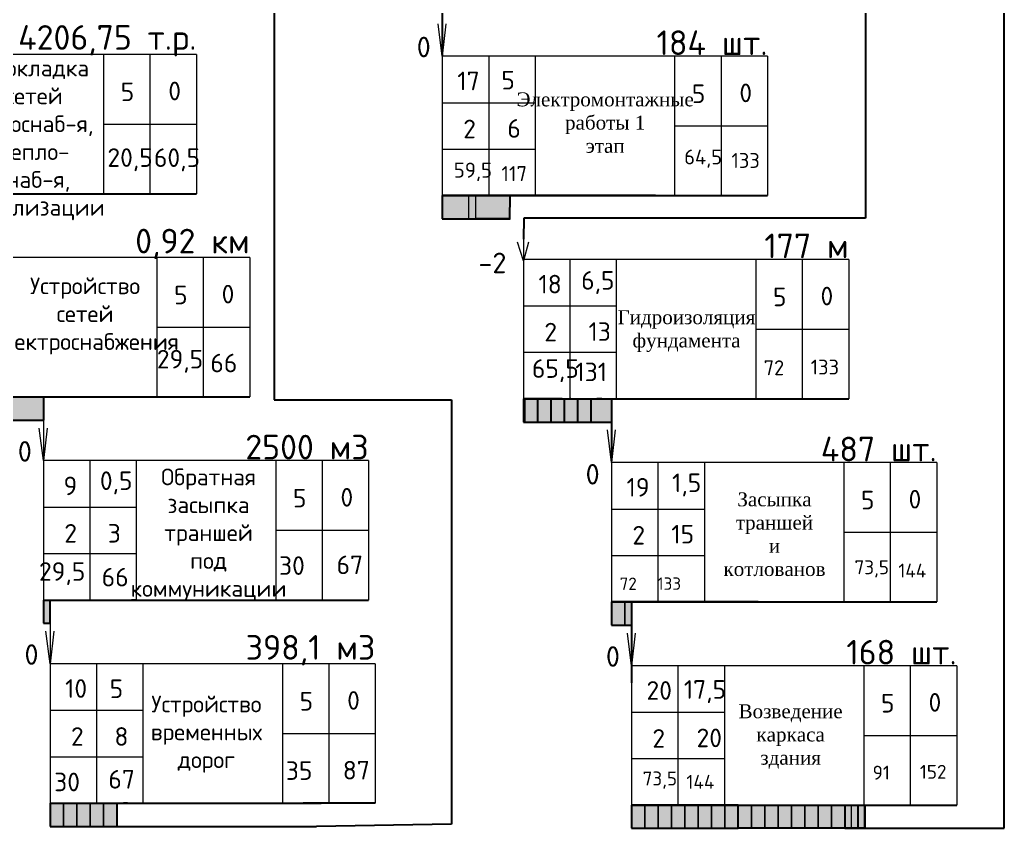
# Model space of a CAD drawing. Header units: millimetres. Extents: x -152693 to 518302, y -31658 to 793547.
# Drawn here: x -141530 to -129692, y 49016 to 58742 of the extents above; entities that cross this region are included whole.
import ezdxf

# ---------------------------------------------------------------- set-up
doc = ezdxf.new("R2010")
doc.units = ezdxf.units.MM
doc.styles.add('PDF ISOCPEUR', font='isocpeur.ttf')
doc.styles.add('ГОСТ 450', font='isocpeur.ttf', dxfattribs={"height": 450})

msp = doc.modelspace()

# ---------------------------------------------------------------- hatches: boundary and pattern name
at = {"lineweight": 20}
h = msp.add_hatch(color=5, dxfattribs=at)
h.dxf.hatch_style = 1
h.paths.add_polyline_path([(-136449.47464, 56346.46371), (-135635.6289, 56346.46371), (-135635.6289, 56625.81658), (-136449.47464, 56625.81658)])
h = msp.add_hatch(color=1, dxfattribs=at)
h.dxf.hatch_style = 1
h.paths.add_polyline_path([(-141953.37478, 53926.13745), (-141245.745, 53926.13745), (-141245.745, 54205.49032), (-141953.37478, 54205.49032)])
h = msp.add_hatch(color=1, dxfattribs=at)
h.dxf.hatch_style = 1
h.paths.add_polyline_path([(-135460.39871, 53902.95272), (-135300.10968, 53902.95272), (-135300.10968, 54182.3056), (-135460.39871, 54182.3056)])
h = msp.add_hatch(color=1, dxfattribs=at)
h.dxf.hatch_style = 1
h.paths.add_polyline_path([(-135300.10968, 53902.95272), (-135139.82065, 53902.95272), (-135139.82065, 54182.3056), (-135300.10968, 54182.3056)])
h = msp.add_hatch(color=1, dxfattribs=at)
h.dxf.hatch_style = 1
h.paths.add_polyline_path([(-135139.82065, 53902.95272), (-134979.53162, 53902.95272), (-134979.53162, 54182.3056), (-135139.82065, 54182.3056)])
h = msp.add_hatch(color=1, dxfattribs=at)
h.dxf.hatch_style = 1
h.paths.add_polyline_path([(-134979.53162, 53902.95272), (-134819.24259, 53902.95272), (-134819.24259, 54182.3056), (-134979.53162, 54182.3056)])
h = msp.add_hatch(color=1, dxfattribs=at)
h.dxf.hatch_style = 1
h.paths.add_polyline_path([(-134819.24259, 53902.95272), (-134658.95355, 53902.95272), (-134658.95355, 54182.3056), (-134819.24259, 54182.3056)])
h = msp.add_hatch(color=1, dxfattribs=at)
h.dxf.hatch_style = 1
h.paths.add_polyline_path([(-134658.95355, 53902.95272), (-134498.66452, 53902.95272), (-134498.66452, 54182.3056), (-134658.95355, 54182.3056)])
h = msp.add_hatch(color=1, dxfattribs=at)
h.dxf.hatch_style = 1
h.paths.add_polyline_path([(-134496.33453, 53902.95272), (-134416.19001, 53902.95272), (-134416.19001, 54182.3056), (-134496.33453, 54182.3056)])
h = msp.add_hatch(color=1, dxfattribs=at)
h.dxf.hatch_style = 1
h.paths.add_polyline_path([(-141245.745, 51482.62646), (-141165.60049, 51482.62646), (-141165.60049, 51761.97933), (-141245.745, 51761.97933)])
h = msp.add_hatch(color=1, dxfattribs=at)
h.dxf.hatch_style = 1
h.paths.add_polyline_path([(-134415.48761, 51459.44174), (-134255.19858, 51459.44174), (-134255.19858, 51738.79461), (-134415.48761, 51738.79461)])
h = msp.add_hatch(color=1, dxfattribs=at)
h.dxf.hatch_style = 1
h.paths.add_polyline_path([(-134255.19858, 51459.44174), (-134175.05406, 51459.44174), (-134175.05406, 51738.79461), (-134255.19858, 51738.79461)])
h = msp.add_hatch(color=1, dxfattribs=at)
h.dxf.hatch_style = 1
h.paths.add_polyline_path([(-141165.60049, 49039.11548), (-141005.31146, 49039.11548), (-141005.31146, 49318.46835), (-141165.60049, 49318.46835)])
h = msp.add_hatch(color=1, dxfattribs=at)
h.dxf.hatch_style = 1
h.paths.add_polyline_path([(-141005.31146, 49039.11548), (-140845.02243, 49039.11548), (-140845.02243, 49318.46835), (-141005.31146, 49318.46835)])
h = msp.add_hatch(color=1, dxfattribs=at)
h.dxf.hatch_style = 1
h.paths.add_polyline_path([(-140845.02243, 49039.11548), (-140684.73339, 49039.11548), (-140684.73339, 49318.46835), (-140845.02243, 49318.46835)])
h = msp.add_hatch(color=1, dxfattribs=at)
h.dxf.hatch_style = 1
h.paths.add_polyline_path([(-140684.73339, 49039.11548), (-140524.44436, 49039.11548), (-140524.44436, 49318.46835), (-140684.73339, 49318.46835)])
h = msp.add_hatch(color=1, dxfattribs=at)
h.dxf.hatch_style = 1
h.paths.add_polyline_path([(-140524.44436, 49039.11548), (-140364.15533, 49039.11548), (-140364.15533, 49318.46835), (-140524.44436, 49318.46835)])
h = msp.add_hatch(color=1, dxfattribs=at)
h.dxf.hatch_style = 1
h.paths.add_polyline_path([(-134175.05406, 49015.93075), (-134014.76503, 49015.93075), (-134014.76503, 49295.28363), (-134175.05406, 49295.28363)])
h = msp.add_hatch(color=1, dxfattribs=at)
h.dxf.hatch_style = 1
h.paths.add_polyline_path([(-134014.76503, 49015.93075), (-133854.476, 49015.93075), (-133854.476, 49295.28363), (-134014.76503, 49295.28363)])
h = msp.add_hatch(color=1, dxfattribs=at)
h.dxf.hatch_style = 1
h.paths.add_polyline_path([(-133854.476, 49015.93075), (-133694.18697, 49015.93075), (-133694.18697, 49295.28363), (-133854.476, 49295.28363)])
h = msp.add_hatch(color=1, dxfattribs=at)
h.dxf.hatch_style = 1
h.paths.add_polyline_path([(-133694.18697, 49015.93075), (-133533.89793, 49015.93075), (-133533.89793, 49295.28363), (-133694.18697, 49295.28363)])
h = msp.add_hatch(color=1, dxfattribs=at)
h.dxf.hatch_style = 1
h.paths.add_polyline_path([(-133533.89793, 49015.93075), (-133373.6089, 49015.93075), (-133373.6089, 49295.28363), (-133533.89793, 49295.28363)])
h = msp.add_hatch(color=1, dxfattribs=at)
h.dxf.hatch_style = 1
h.paths.add_polyline_path([(-133373.6089, 49015.93075), (-133213.31987, 49015.93075), (-133213.31987, 49295.28363), (-133373.6089, 49295.28363)])
h = msp.add_hatch(color=1, dxfattribs=at)
h.dxf.hatch_style = 1
h.paths.add_polyline_path([(-133213.31987, 49015.93075), (-133053.03084, 49015.93075), (-133053.03084, 49295.28363), (-133213.31987, 49295.28363)])
h = msp.add_hatch(color=1, dxfattribs=at)
h.dxf.hatch_style = 1
h.paths.add_polyline_path([(-133053.03084, 49015.93075), (-132892.74181, 49015.93075), (-132892.74181, 49295.28363), (-133053.03084, 49295.28363)])
h = msp.add_hatch(color=1, dxfattribs=at)
h.dxf.hatch_style = 1
h.paths.add_polyline_path([(-132892.74181, 49015.93075), (-132732.45278, 49015.93075), (-132732.45278, 49295.28363), (-132892.74181, 49295.28363)])
h = msp.add_hatch(color=1, dxfattribs=at)
h.dxf.hatch_style = 1
h.paths.add_polyline_path([(-132732.45278, 49015.93075), (-132572.16375, 49015.93075), (-132572.16375, 49295.28363), (-132732.45278, 49295.28363)])
h = msp.add_hatch(color=1, dxfattribs=at)
h.dxf.hatch_style = 1
h.paths.add_polyline_path([(-132572.16375, 49015.93075), (-132411.87471, 49015.93075), (-132411.87471, 49295.28363), (-132572.16375, 49295.28363)])
h = msp.add_hatch(color=1, dxfattribs=at)
h.dxf.hatch_style = 1
h.paths.add_polyline_path([(-132411.87471, 49015.93075), (-132251.58568, 49015.93075), (-132251.58568, 49295.28363), (-132411.87471, 49295.28363)])
h = msp.add_hatch(color=1, dxfattribs=at)
h.dxf.hatch_style = 1
h.paths.add_polyline_path([(-132251.58568, 49015.93075), (-132091.29665, 49015.93075), (-132091.29665, 49295.28363), (-132251.58568, 49295.28363)])
h = msp.add_hatch(color=1, dxfattribs=at)
h.dxf.hatch_style = 1
h.paths.add_polyline_path([(-132091.29665, 49015.93075), (-131931.00762, 49015.93075), (-131931.00762, 49295.28363), (-132091.29665, 49295.28363)])
h = msp.add_hatch(color=1, dxfattribs=at)
h.dxf.hatch_style = 1
h.paths.add_polyline_path([(-131931.00762, 49015.93075), (-131770.71859, 49015.93075), (-131770.71859, 49295.28363), (-131931.00762, 49295.28363)])
h = msp.add_hatch(color=1, dxfattribs=at)
h.dxf.hatch_style = 1
h.paths.add_polyline_path([(-131770.71859, 49015.93075), (-131610.42956, 49015.93075), (-131610.42956, 49295.28363), (-131770.71859, 49295.28363)])
h = msp.add_hatch(color=1, dxfattribs=at)
h.dxf.hatch_style = 1
h.paths.add_polyline_path([(-131610.42956, 49015.93075), (-131450.14053, 49015.93075), (-131450.14053, 49295.28363), (-131610.42956, 49295.28363)])
h = msp.add_hatch(color=1, dxfattribs=at)
h.dxf.hatch_style = 1
h.paths.add_polyline_path([(-131450.14053, 49015.93075), (-131369.99601, 49015.93075), (-131369.99601, 49295.28363), (-131450.14053, 49295.28363)])

# ---------------------------------------------------------------- linework, layer by layer
for p, q in [((-129691.78241, 49015.93075), (-129691.78241, 66779.35245)), ((-138469.27585, 63731.90377), (-138469.27585, 54169.03543)), ((-131360.48258, 61230.18336), (-131360.48258, 56355.37026)), ((-136449.47464, 58859.05017), (-136449.47464, 58301.93381)), ((-143315.83154, 56649.0013), (-139404.89133, 56649.0013)), ((-143315.83154, 56649.0013), (-139404.89133, 56649.0013)), ((-136449.47464, 56625.81658), (-135307.71575, 56625.81658)), ((-136449.47464, 56625.81658), (-132538.53442, 56625.81658)), ((-136449.47464, 56625.81658), (-132538.53442, 56625.81658)), ((-136449.47464, 56625.81658), (-134819.91621, 56625.81658)), ((-136449.47464, 56625.81658), (-132538.53442, 56625.81658)), ((-136449.47464, 56625.81658), (-132538.53442, 56625.81658)), ((-133884.85013, 56625.81658), (-136449.47464, 56625.81658)), ((-136048.75206, 56625.81658), (-136449.47464, 56625.81658)), ((-136449.47464, 56625.81658), (-136449.47464, 56346.46371)), ((-135634.69542, 56625.81658), (-136048.75206, 56625.81658)), ((-135635.6289, 56340.61904), (-135634.69542, 56625.81658)), ((-135518.29839, 56625.81658), (-135567.88496, 56625.81658)), ((-135635.6289, 56346.46371), (-135635.16216, 56483.21781)), ((-135469.02245, 56355.37026), (-135474.06958, 56102.44327)), ((-131360.48258, 56355.37026), (-135469.02245, 56355.37026)), ((-136449.47464, 56346.46371), (-136048.75206, 56346.46371)), ((-136449.47464, 56346.46371), (-135635.6289, 56346.46371)), ((-136449.47464, 56346.46371), (-135635.6289, 56346.46371)), ((-135635.6289, 56346.46371), (-136048.75206, 56346.46371)), ((-142674.67542, 54205.49032), (-138763.73521, 54205.49032)), ((-142674.67542, 54205.49032), (-138763.73521, 54205.49032)), ((-142674.67542, 54205.49032), (-140719.20531, 54205.49032)), ((-141245.745, 54205.49032), (-141245.745, 53926.13745)), ((-138469.27585, 54169.03543), (-136338.04333, 54169.03543)), ((-136338.04333, 54169.03543), (-136338.04333, 49065.91329)), ((-135474.06958, 54182.3056), (-134332.31069, 54182.3056)), ((-135474.06958, 54182.3056), (-131563.12937, 54182.3056)), ((-135474.06958, 54182.3056), (-131563.12937, 54182.3056)), ((-135474.06958, 54182.3056), (-133518.59947, 54182.3056)), ((-135474.06958, 54182.3056), (-131563.12937, 54182.3056)), ((-135474.06958, 54182.3056), (-131563.12937, 54182.3056)), ((-135008.48146, 54182.3056), (-135474.06958, 54182.3056)), ((-135474.06958, 54182.3056), (-135474.06958, 53902.95272)), ((-135474.06958, 54182.3056), (-135313.78055, 54182.3056)), ((-135460.39871, 54182.3056), (-135460.39871, 53902.95272)), ((-135460.39871, 54182.3056), (-135460.39871, 53902.95272)), ((-135460.39871, 54182.3056), (-135460.39871, 53902.95272)), ((-135313.78055, 54182.3056), (-135153.49152, 54182.3056)), ((-135300.10968, 53902.95272), (-135300.10968, 54182.3056)), ((-135153.49152, 54182.3056), (-134993.20248, 54182.3056)), ((-135139.82065, 53902.95272), (-135139.82065, 54182.3056)), ((-134993.20248, 54182.3056), (-134832.91345, 54182.3056)), ((-134979.53162, 53902.95272), (-134979.53162, 54182.3056)), ((-134903.19014, 54182.3056), (-134913.05797, 54182.3056)), ((-134832.91345, 54182.3056), (-134672.62442, 54182.3056)), ((-134819.24259, 53902.95272), (-134819.24259, 54182.3056)), ((-134672.62442, 54182.3056), (-134498.66452, 54182.3056)), ((-134658.95355, 53902.95272), (-134658.95355, 54182.3056)), ((-134542.89334, 54182.3056), (-134592.47991, 54182.3056)), ((-134542.89334, 54182.3056), (-134592.47991, 54182.3056)), ((-134529.22247, 54182.3056), (-134578.80904, 54182.3056)), ((-134496.33453, 54182.3056), (-134334.64069, 54182.3056)), ((-134415.48761, 54182.3056), (-134416.65261, 53902.95272)), ((-134415.48761, 54182.3056), (-134415.48761, 53483.02726)), ((-141793.08575, 53926.13745), (-141245.745, 53926.13745)), ((-135474.06958, 53902.95272), (-135163.35935, 53902.95272)), ((-135460.39871, 53902.95272), (-134979.53162, 53902.95272)), ((-135460.39871, 53902.95272), (-134658.95355, 53902.95272)), ((-135460.39871, 53902.95272), (-135300.10968, 53902.95272)), ((-135300.10968, 53902.95272), (-135139.82065, 53902.95272)), ((-135139.82065, 53902.95272), (-134979.53162, 53902.95272)), ((-134979.53162, 53902.95272), (-134819.24259, 53902.95272)), ((-134819.24259, 53902.95272), (-134658.95355, 53902.95272)), ((-134658.95355, 53902.95272), (-134498.66452, 53902.95272)), ((-134498.66452, 53902.95272), (-134416.65261, 53902.95272)), ((-141245.745, 51761.97933), (-139875.63434, 51761.97933)), ((-141245.745, 51761.97933), (-137334.80479, 51761.97933)), ((-141245.745, 51761.97933), (-137334.80479, 51761.97933)), ((-141245.745, 51761.97933), (-139290.2749, 51761.97933)), ((-141245.745, 51761.97933), (-141245.745, 51482.62646)), ((-141165.60049, 51482.62646), (-141165.60049, 51761.97933)), ((-140128.33351, 51761.97933), (-140187.8374, 51761.97933)), ((-134415.48761, 51738.79461), (-133273.72872, 51738.79461)), ((-134415.48761, 51738.79461), (-130504.5474, 51738.79461)), ((-134415.48761, 51738.79461), (-130504.5474, 51738.79461)), ((-134415.48761, 51738.79461), (-132785.92919, 51738.79461)), ((-134415.48761, 51738.79461), (-130504.5474, 51738.79461)), ((-134415.48761, 51738.79461), (-130504.5474, 51738.79461)), ((-134415.48761, 51738.79461), (-134415.48761, 51459.44174)), ((-132652.30826, 51738.79461), (-134415.48761, 51738.79461)), ((-134175.05406, 51738.79461), (-134175.05406, 51459.44174)), ((-134175.05406, 51738.79461), (-134175.05406, 50766.8944)), ((-133484.31137, 51738.79461), (-133533.89793, 51738.79461)), ((-141245.745, 51482.62646), (-141165.60049, 51482.62646)), ((-134415.48761, 51459.44174), (-134175.05406, 51459.44174)), ((-141165.60049, 49318.46835), (-140023.8416, 49318.46835)), ((-141165.60049, 49318.46835), (-137906.48364, 49318.46835)), ((-141165.60049, 49318.46835), (-137906.48364, 49318.46835)), ((-141165.60049, 49318.46835), (-139536.04207, 49318.46835)), ((-141165.60049, 49318.46835), (-137906.48364, 49318.46835)), ((-141165.60049, 49318.46835), (-141165.60049, 49039.11548)), ((-141165.60049, 49318.46835), (-140364.15533, 49318.46835)), ((-140364.15533, 49318.46835), (-140364.15533, 49039.11548)), ((-140234.42425, 49318.46835), (-140284.01082, 49318.46835)), ((-137254.66028, 49318.46835), (-138120.10889, 49318.46835)), ((-134175.05406, 49295.28363), (-133033.29517, 49295.28363)), ((-134175.05406, 49295.28363), (-130264.11385, 49295.28363)), ((-134175.05406, 49295.28363), (-130264.11385, 49295.28363)), ((-134175.05406, 49295.28363), (-132545.49564, 49295.28363)), ((-134175.05406, 49295.28363), (-130264.11385, 49295.28363)), ((-134175.05406, 49295.28363), (-130264.11385, 49295.28363)), ((-134175.05406, 49295.28363), (-134175.05406, 49015.93075)), ((-132892.74181, 49295.28363), (-134175.05406, 49295.28363)), ((-133243.87782, 49295.28363), (-133293.46439, 49295.28363)), ((-132892.74181, 49015.93075), (-132892.74181, 49295.28363)), ((-132892.74181, 49295.28363), (-131369.99601, 49295.28363)), ((-131610.42956, 49295.28363), (-131610.42956, 49015.93075)), ((-131610.42956, 49295.28363), (-131450.14053, 49295.28363)), ((-131450.14053, 49015.93075), (-131450.14053, 49295.28363)), ((-131450.14053, 49295.28363), (-131289.85149, 49295.28363)), ((-131369.99601, 49015.93075), (-131369.99601, 49295.28363)), ((-131369.99601, 49295.28363), (-131369.99601, 49015.93075)), ((-141165.60049, 49039.11548), (-137959.81986, 49039.11548)), ((-138039.96438, 49039.11548), (-138039.96438, 49039.11548)), ((-136338.04333, 49065.91329), (-137959.81986, 49039.11548)), ((-134175.05406, 49015.93075), (-132892.74181, 49015.93075)), ((-131369.99601, 49015.93075), (-132892.74181, 49015.93075)), ((-131610.42956, 49015.93075), (-131450.14053, 49015.93075)), ((-131450.14053, 49015.93075), (-131369.99601, 49015.93075)), ((-131450.14053, 49015.93075), (-131369.99601, 49015.93075)), ((-131410.06827, 49015.93075), (-129691.78241, 49015.93075))]:
    msp.add_line(p, q)
for p, q in [((-139404.89133, 58325.11854), (-143315.83154, 58325.11854)), ((-140522.30282, 58325.11854), (-140522.30282, 56649.0013)), ((-139963.59708, 58325.11854), (-139963.59708, 56649.0013)), ((-139404.89133, 58325.11854), (-139404.89133, 56649.0013)), ((-132538.53442, 58301.93381), (-136449.47464, 58301.93381)), ((-136449.47464, 58301.93381), (-136449.47464, 56625.81658)), ((-135890.76889, 58301.93381), (-135890.76889, 56625.81658)), ((-135332.06315, 58301.93381), (-135332.06315, 56625.81658)), ((-133655.94591, 58301.93381), (-133655.94591, 56625.81658)), ((-133097.24017, 58301.93381), (-133097.24017, 56625.81658)), ((-132538.53442, 58301.93381), (-132538.53442, 56625.81658)), ((-136449.47464, 57743.22807), (-135332.06315, 57743.22807)), ((-140522.30282, 57487.05992), (-139404.89133, 57487.05992)), ((-133655.94591, 57463.8752), (-132538.53442, 57463.8752)), ((-136449.47464, 57184.52232), (-135332.06315, 57184.52232)), ((-143315.83154, 56649.0013), (-139404.89133, 56649.0013)), ((-136449.47464, 56625.81658), (-132538.53442, 56625.81658)), ((-138763.73521, 55881.60755), (-142674.67542, 55881.60755)), ((-139881.1467, 55881.60755), (-139881.1467, 54205.49032)), ((-139322.44095, 55881.60755), (-139322.44095, 54205.49032)), ((-138763.73521, 55881.60755), (-138763.73521, 54205.49032)), ((-131563.12937, 55858.42283), (-135474.06958, 55858.42283)), ((-134915.36383, 55858.42283), (-134915.36383, 54182.3056)), ((-134356.65809, 55858.42283), (-134356.65809, 54182.3056)), ((-132680.54086, 55858.42283), (-132680.54086, 54182.3056)), ((-132121.83511, 55858.42283), (-132121.83511, 54182.3056)), ((-131563.12937, 55858.42283), (-131563.12937, 54182.3056)), ((-135474.06958, 55579.06996), (-135474.06958, 54182.3056)), ((-135474.06958, 55299.71708), (-134356.65809, 55299.71708)), ((-139881.1467, 55043.54894), (-138763.73521, 55043.54894)), ((-132680.54086, 55020.36421), (-131563.12937, 55020.36421)), ((-135474.06958, 54741.01134), (-134356.65809, 54741.01134)), ((-142674.67542, 54205.49032), (-138763.73521, 54205.49032)), ((-135474.06958, 54182.3056), (-131563.12937, 54182.3056)), ((-137334.80479, 53438.09657), (-141245.745, 53438.09657)), ((-140687.03926, 53438.09657), (-140687.03926, 51761.97933)), ((-140128.33351, 53438.09657), (-140128.33351, 51761.97933)), ((-138452.21628, 53438.09657), (-138452.21628, 51761.97933)), ((-137893.51054, 53438.09657), (-137893.51054, 51761.97933)), ((-137334.80479, 53438.09657), (-137334.80479, 51761.97933)), ((-134415.48761, 53483.02726), (-134415.48761, 51738.79461)), ((-130504.5474, 53414.91184), (-134415.48761, 53414.91184)), ((-133856.78186, 53414.91184), (-133856.78186, 51738.79461)), ((-133298.07612, 53414.91184), (-133298.07612, 51738.79461)), ((-131621.95888, 53414.91184), (-131621.95888, 51738.79461)), ((-131063.25314, 53414.91184), (-131063.25314, 51738.79461)), ((-130504.5474, 53414.91184), (-130504.5474, 51738.79461)), ((-141245.745, 53158.7437), (-141245.745, 51761.97933)), ((-141245.745, 52879.39082), (-140128.33351, 52879.39082)), ((-134415.48761, 52856.2061), (-133298.07612, 52856.2061)), ((-138452.21628, 52600.03795), (-137334.80479, 52600.03795)), ((-131621.95888, 52576.85323), (-130504.5474, 52576.85323)), ((-141245.745, 52320.68508), (-140128.33351, 52320.68508)), ((-134415.48761, 52297.50036), (-133298.07612, 52297.50036)), ((-141245.745, 51761.97933), (-137334.80479, 51761.97933)), ((-134415.48761, 51738.79461), (-130504.5474, 51738.79461)), ((-137254.66028, 50994.58558), (-141165.60049, 50994.58558)), ((-140606.89474, 50994.58558), (-140606.89474, 49318.46835)), ((-140048.189, 50994.58558), (-140048.189, 49318.46835)), ((-138372.07176, 50994.58558), (-138372.07176, 49318.46835)), ((-137813.36602, 50994.58558), (-137813.36602, 49318.46835)), ((-137254.66028, 50994.58558), (-137254.66028, 49318.46835)), ((-130264.11385, 50971.40086), (-134175.05406, 50971.40086)), ((-134175.05406, 50971.40086), (-134175.05406, 49295.28363)), ((-133616.34832, 50971.40086), (-133616.34832, 49295.28363)), ((-133057.64257, 50971.40086), (-133057.64257, 49295.28363)), ((-131381.52534, 50971.40086), (-131381.52534, 49295.28363)), ((-130822.81959, 50971.40086), (-130822.81959, 49295.28363)), ((-130264.11385, 50971.40086), (-130264.11385, 49295.28363)), ((-141165.60049, 50715.23271), (-141165.60049, 49318.46835)), ((-141165.60049, 50435.87984), (-140048.189, 50435.87984)), ((-134175.05406, 50412.69511), (-133057.64257, 50412.69511)), ((-138372.07176, 50156.52697), (-137254.66028, 50156.52697)), ((-131381.52534, 50133.34224), (-130264.11385, 50133.34224)), ((-141165.60049, 49877.17409), (-140048.189, 49877.17409)), ((-134175.05406, 49853.98937), (-133057.64257, 49853.98937)), ((-141165.60049, 49318.46835), (-137906.48364, 49318.46835)), ((-134175.05406, 49295.28363), (-130264.11385, 49295.28363))]:
    msp.add_line(p, q, dxfattribs=at)
for points in [[(-136404.93223, 58693.90702), (-136449.47464, 58301.93381), (-136498.47129, 58693.90702)], [(-135413.44366, 56064.82839), (-135474.06958, 55840.75661), (-135546.10298, 56066.09046)], [(-135474.06958, 56102.44327), (-135474.06958, 55579.06996)], [(-141245.745, 54205.49032), (-141245.745, 53158.7437)], [(-141201.20259, 53830.06977), (-141245.745, 53438.09657), (-141294.74165, 53830.06977)], [(-134370.9452, 53806.88505), (-134415.48761, 53414.91184), (-134464.48426, 53806.88505)], [(-141165.60049, 51761.97933), (-141165.60049, 50715.23271)], [(-141121.05808, 51386.55879), (-141165.60049, 50994.58558), (-141214.59714, 51386.55879)], [(-134130.51165, 51363.37406), (-134175.05406, 50971.40086), (-134224.05071, 51363.37406)]]:
    msp.add_lwpolyline(points, dxfattribs=at)
at = {"color": 5, "lineweight": 20}
msp.add_lwpolyline([(-136128.89657, 56625.81658), (-136048.75206, 56625.81658), (-136048.75206, 56346.46371), (-136128.89657, 56346.46371)], close=True, dxfattribs=at)
msp.add_lwpolyline([(-136048.75206, 56625.81658), (-136048.75206, 56346.46371)], dxfattribs=at)
at = {"color": 1, "lineweight": 20}
for points in [[(-135460.39871, 54182.3056), (-135300.10968, 54182.3056), (-135300.10968, 53902.95272), (-135460.39871, 53902.95272)], [(-135300.10968, 54182.3056), (-135139.82065, 54182.3056), (-135139.82065, 53902.95272), (-135300.10968, 53902.95272)], [(-135139.82065, 54182.3056), (-134979.53162, 54182.3056), (-134979.53162, 53902.95272), (-135139.82065, 53902.95272)], [(-134979.53162, 54182.3056), (-134819.24259, 54182.3056), (-134819.24259, 53902.95272), (-134979.53162, 53902.95272)], [(-134819.24259, 54182.3056), (-134658.95355, 54182.3056), (-134658.95355, 53902.95272), (-134819.24259, 53902.95272)], [(-141245.745, 51761.97933), (-141165.60049, 51761.97933), (-141165.60049, 51482.62646), (-141245.745, 51482.62646)], [(-134415.48761, 51738.79461), (-134255.19858, 51738.79461), (-134255.19858, 51459.44174), (-134415.48761, 51459.44174)], [(-134255.19858, 51738.79461), (-134175.05406, 51738.79461), (-134175.05406, 51459.44174), (-134255.19858, 51459.44174)], [(-141165.60049, 49318.46835), (-141005.31146, 49318.46835), (-141005.31146, 49039.11548), (-141165.60049, 49039.11548)], [(-141005.31146, 49318.46835), (-140845.02243, 49318.46835), (-140845.02243, 49039.11548), (-141005.31146, 49039.11548)], [(-140845.02243, 49318.46835), (-140684.73339, 49318.46835), (-140684.73339, 49039.11548), (-140845.02243, 49039.11548)], [(-140684.73339, 49318.46835), (-140524.44436, 49318.46835), (-140524.44436, 49039.11548), (-140684.73339, 49039.11548)], [(-140524.44436, 49318.46835), (-140364.15533, 49318.46835), (-140364.15533, 49039.11548), (-140524.44436, 49039.11548)], [(-134175.05406, 49295.28363), (-134014.76503, 49295.28363), (-134014.76503, 49015.93075), (-134175.05406, 49015.93075)], [(-134014.76503, 49295.28363), (-133854.476, 49295.28363), (-133854.476, 49015.93075), (-134014.76503, 49015.93075)], [(-133854.476, 49295.28363), (-133694.18697, 49295.28363), (-133694.18697, 49015.93075), (-133854.476, 49015.93075)], [(-133694.18697, 49295.28363), (-133533.89793, 49295.28363), (-133533.89793, 49015.93075), (-133694.18697, 49015.93075)], [(-133533.89793, 49295.28363), (-133373.6089, 49295.28363), (-133373.6089, 49015.93075), (-133533.89793, 49015.93075)], [(-133373.6089, 49295.28363), (-133213.31987, 49295.28363), (-133213.31987, 49015.93075), (-133373.6089, 49015.93075)], [(-133213.31987, 49295.28363), (-133053.03084, 49295.28363), (-133053.03084, 49015.93075), (-133213.31987, 49015.93075)], [(-133053.03084, 49295.28363), (-132892.74181, 49295.28363), (-132892.74181, 49015.93075), (-133053.03084, 49015.93075)], [(-132892.74181, 49295.28363), (-132732.45278, 49295.28363), (-132732.45278, 49015.93075), (-132892.74181, 49015.93075)], [(-132732.45278, 49295.28363), (-132572.16375, 49295.28363), (-132572.16375, 49015.93075), (-132732.45278, 49015.93075)], [(-132572.16375, 49295.28363), (-132411.87471, 49295.28363), (-132411.87471, 49015.93075), (-132572.16375, 49015.93075)], [(-132411.87471, 49295.28363), (-132251.58568, 49295.28363), (-132251.58568, 49015.93075), (-132411.87471, 49015.93075)], [(-132251.58568, 49295.28363), (-132091.29665, 49295.28363), (-132091.29665, 49015.93075), (-132251.58568, 49015.93075)], [(-132091.29665, 49295.28363), (-131931.00762, 49295.28363), (-131931.00762, 49015.93075), (-132091.29665, 49015.93075)], [(-131931.00762, 49295.28363), (-131770.71859, 49295.28363), (-131770.71859, 49015.93075), (-131931.00762, 49015.93075)], [(-131770.71859, 49295.28363), (-131610.42956, 49295.28363), (-131610.42956, 49015.93075), (-131770.71859, 49015.93075)], [(-131610.42956, 49295.28363), (-131450.14053, 49295.28363), (-131450.14053, 49015.93075), (-131610.42956, 49015.93075)], [(-131530.28504, 49295.28363), (-131369.99601, 49295.28363), (-131369.99601, 49015.93075), (-131530.28504, 49015.93075)]]:
    msp.add_lwpolyline(points, close=True, dxfattribs=at)

# ---------------------------------------------------------------- texts
at = {"lineweight": 20, "style": 'PDF ISOCPEUR'}
for s, insert, char_height, attachment_point in [('4206,75 т.р. ', (-139404.89133, 58488.21554), 296.2766207, 6), ('184 шт.', (-132538.53442, 58465.03081), 296.276621, 6), ('0', (-136756.81726, 58289.8354), 246.89718, 7), ('0', (-139743.65497, 57772.7175), 223.4823, 7), ('0', (-132877.29806, 57749.53277), 223.4823, 7), ('2', (-136197.67733, 57316.16787), 223.4823, 7), ('20,5', (-140475.44742, 56919.60556), 223.482298, 7), ('64,5', (-133540.75456, 56960.03113), 178.785838, 7), ('59,5', (-136310.36253, 56799.82137), 181.020661, 7), ('0,92 км', (-138763.73521, 56044.70455), 296.276621, 6), ('177 м ', (-131563.12937, 56021.51983), 296.276621, 6), ('-2', (-136015.06125, 55692.97475), 246.897184, 7), ('0', (-139102.49885, 55329.20651), 223.4823, 7), ('0', (-131901.89301, 55306.02179), 223.4823, 7), ('2', (-135222.27227, 54872.65688), 223.4823, 7), ('29,5', (-139881.1467, 54494.91462), 223.482298, 7), ('72', (-132585.20514, 54465.73945), 178.785838, 7), ('2500 м3', (-137334.80479, 53601.19357), 296.276621, 6), ('0', (-141553.08763, 53425.99815), 246.89718, 7), ('487 шт. ', (-130504.5474, 53578.00884), 296.276621, 6), ('0', (-134726.17604, 53150.71452), 246.89718, 7), ('0,5', (-140566.36173, 53033.01653), 223.482298, 7), ('9', (-141003.65705, 53022.54079), 223.4823, 7), ('0', (-137673.56843, 52885.69553), 223.4823, 7), ('0', (-130843.31104, 52862.5108), 223.4823, 7), ('2', (-140993.94769, 52452.33062), 223.4823, 7), ('3', (-140471.24822, 52452.33062), 223.4823, 7), ('2', (-134163.6903, 52429.1459), 223.4823, 7), ('29,5', (-141297.64694, 51941.44752), 223.482298, 7), ('30', (-138412.16723, 52064.26861), 223.482298, 7), ('72', (-134316.9082, 51882.71378), 148.988199, 7), ('398,1 м3', (-137254.66028, 51157.68258), 296.276621, 6), ('168 шт. ', (-130264.11385, 51134.49786), 296.276621, 6), ('0', (-141472.94311, 50982.48717), 246.89718, 7), ('0', (-134482.39669, 50959.30244), 246.89718, 7), ('5', (-140448.35497, 50582.71588), 223.4823, 7), ('0', (-137593.42392, 50442.18454), 223.4823, 7), ('0', (-130602.87749, 50418.99982), 223.4823, 7), ('2', (-140913.80318, 50008.81964), 223.4823, 7), ('8', (-140391.1037, 50008.81964), 223.4823, 7), ('2', (-133923.25675, 49985.63491), 223.4823, 7), ('35', (-138330.59973, 49598.03806), 223.482298, 7), ('87', (-137645.64995, 49603.06817), 223.482298, 7), ('152', (-130707.09893, 49611.60404), 167.611723, 7), ('30', (-141115.90065, 49461.67368), 223.482298, 7)]:
    msp.add_mtext(s, dxfattribs=dict(at, insert=insert, char_height=char_height, attachment_point=attachment_point))
at = {"lineweight": 20, "attachment_point": 5, "style": 'ГОСТ 450'}
for s, insert, char_height in [('\\pxqc;\\PПрокладка сетей \\Pводоснаб-я, тепло-\\Pснаб-я, канализации', (-141355.20064, 57462.80306), 201.1340681), ('\\pxqc;{\\fTimes New Roman|b0|i0|c204|p18;\\H0.83333x;Электромонтажные работы 1 этап                                  }', (-134490.5659, 57502.78788), 201.13406805), ('\\pxqc;Устройство сетей электроснабжения', (-140744.71215, 55178.12488), 201.1340681), ('{\\fTimes New Roman|b0|i0|c204|p18;\\H0.83333x;Гидроизоляция фундамента}', (-133513.43868, 54996.10735), 201.1340681), ('\\pxqc;Обратная засыпка \\Pтраншей под \\Pкоммуникации', (-139259.52689, 52544.48093), 201.1340681), ('{\\fTimes New Roman|b0|i0|c204|p18;\\H0.83333x;Засыпка траншей и котлованов}', (-132454.85671, 52552.59637), 201.1340681), ('\\pxqc;Устройство \\Pвременных \\Pдорог', (-139285.71596, 50148.35598), 201.1340681), ('{\\fTimes New Roman|b0|i0|c204|p18;\\H0.83333x;Возведение каркаса здания}', (-132261.1986, 50119.76459), 201.1340681)]:
    msp.add_mtext_dynamic_manual_height_columns(s, width=1060.0498594, gutter_width=10.02812, heights=[0], dxfattribs=dict(at, insert=insert, char_height=char_height))
at = {"lineweight": 20, "attachment_point": 7, "style": 'PDF ISOCPEUR'}
for s, insert, char_height, width in [('17', (-136268.17828, 57893.12574), 223.482298, 1189.1897492), ('5', (-135739.13807, 57902.62147), 223.4823, 480.4869403), ('5', (-140315.46347, 57762.17928), 223.4823, 671.0601081), ('5', (-133449.10656, 57738.99456), 223.4823, 671.0601081), ('6', (-135666.67984, 57322.36303), 223.4823, 2282.4887686), ('60,5', (-139916.05036, 56918.39432), 223.482298, 671.0601081), ('133', (-132972.74653, 56958.78436), 178.785838, 536.8480865), ('117', (-135738.58389, 56799.69916), 181.020661, 543.5586876), ('18', (-135292.77322, 55449.61476), 223.482298, 1189.1897492), ('6,5', (-134779.62229, 55442.64709), 223.482298, 480.4869403), ('5', (-139674.30734, 55318.66829), 223.4823, 671.0601081), ('5', (-132473.7015, 55295.48357), 223.4823, 671.0601081), ('13', (-134691.27479, 54878.85204), 223.482298, 2282.4887686), ('66', (-139237.48326, 54500.55589), 223.482298, 671.0601081), ('65,5', (-135371.84956, 54381.96145), 223.482298, 682.9319076), ('131', (-134849.11022, 54394.07458), 223.482298, 671.0601081), ('133', (-132019.92352, 54474.41362), 178.785838, 536.8480865), ('1,5', (-133686.24442, 53008.2375), 223.482298, 480.4869403), ('19', (-134234.19125, 53006.10377), 223.482298, 1189.1897492), ('5', (-138245.37693, 52875.15731), 223.4823, 671.0601081), ('5', (-131415.11953, 52851.97259), 223.4823, 671.0601081), ('15', (-133695.2437, 52441.80502), 223.482298, 2282.4887686), ('67', (-137720.40059, 52073.18601), 223.482298, 671.0601081), ('73,5', (-131493.19115, 52032.80645), 167.611723, 1171.3810609), ('66', (-140544.40219, 51925.47985), 223.482298, 671.0601081), ('144', (-130966.02797, 52031.94101), 167.611723, 503.2950811), ('133', (-133862.94265, 51884.43948), 148.988199, 447.3734054), ('10', (-140984.30413, 50585.77751), 223.482298, 111.7411489), ('17,5', (-133544.72768, 50522.28987), 223.482298, 480.4869403), ('20', (-133993.75771, 50562.59279), 223.482298, 1189.1897492), ('5', (-138165.23241, 50431.64632), 223.4823, 671.0601081), ('5', (-131174.68598, 50408.4616), 223.4823, 671.0601081), ('20', (-133392.25927, 49991.83007), 223.482298, 2282.4887686), ('91', (-131275.45999, 49601.60003), 167.611723, 1171.3810609), ('67', (-140463.8501, 49493.66), 223.482298, 671.0601081), ('73,5', (-134041.00978, 49492.3179), 167.611723, 1171.3810609), ('144', (-133513.54171, 49491.57337), 167.611723, 503.2950811)]:
    msp.add_mtext(s, dxfattribs=dict(at, insert=insert, char_height=char_height, width=width))

doc.saveas('drawing.dxf')
